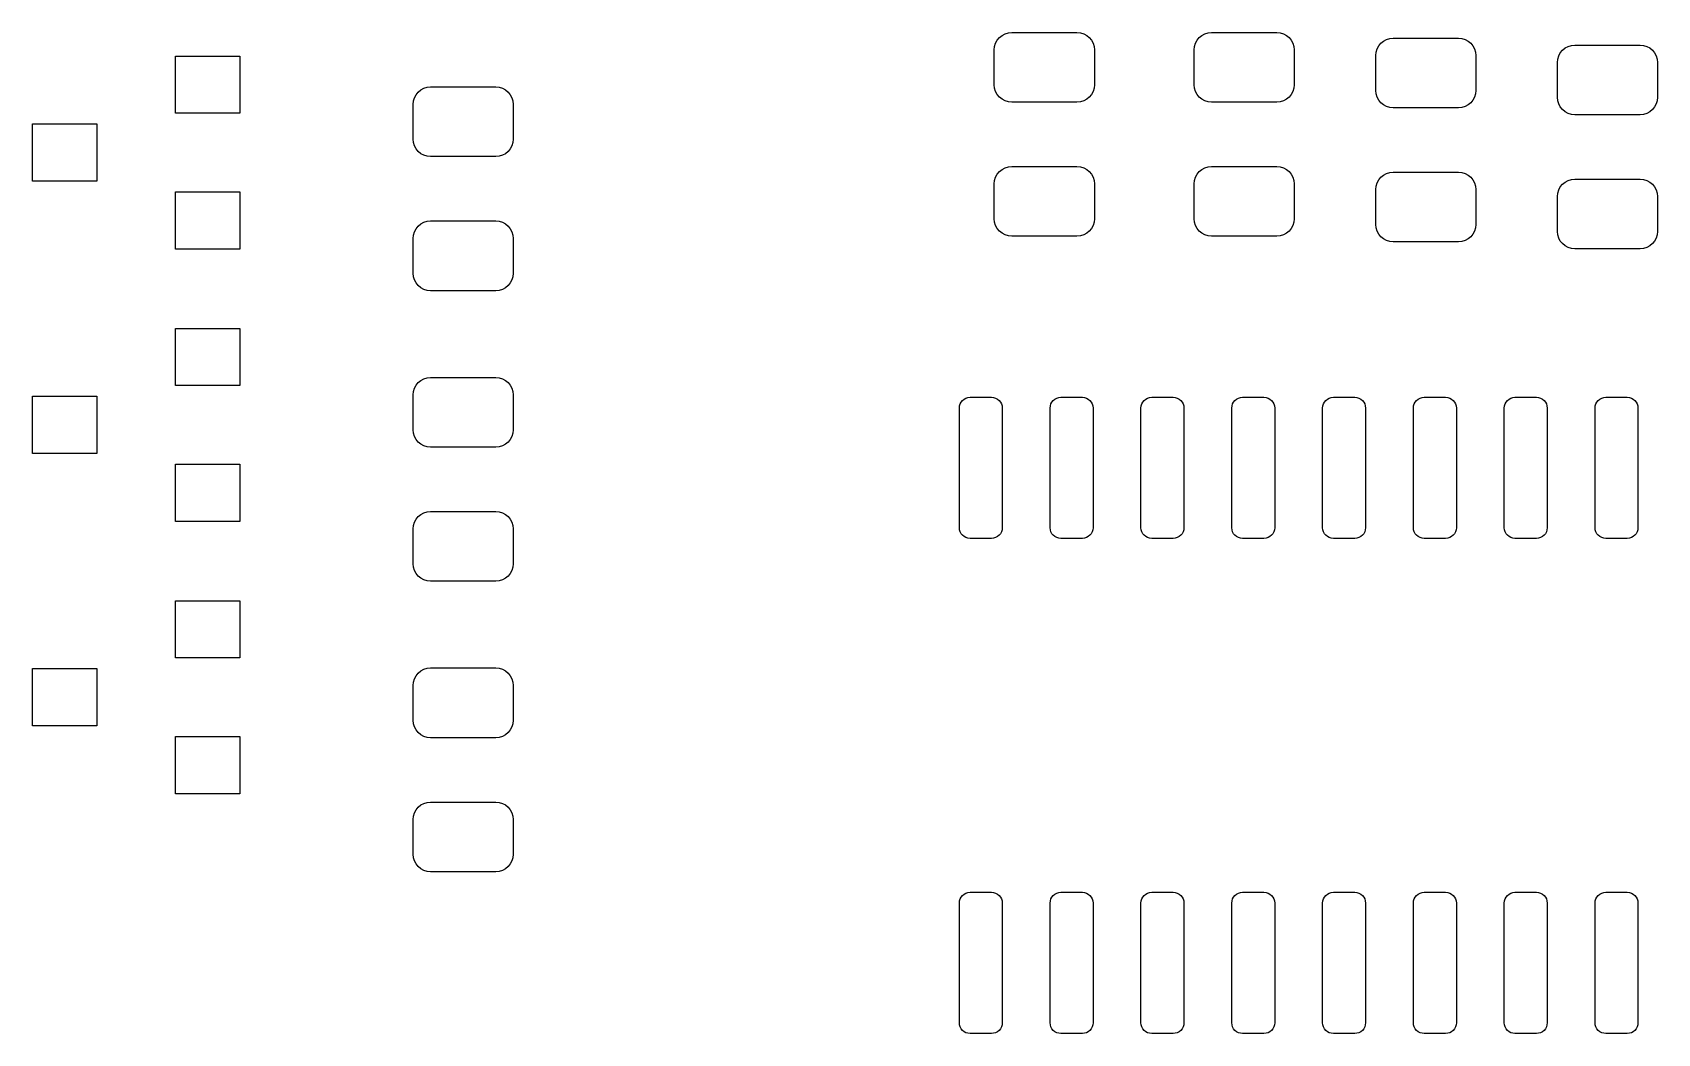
# Model space of a CAD drawing. Extents: x 0.14 to 2.33, y -2.15 to -0.5.
# Drawn here: x 0.143 to 1.038, y -1.055 to -0.504 of the extents above; entities that cross this region are included whole.
import ezdxf

# ---------------------------------------------------------------- set-up
doc = ezdxf.new("R2010")
doc.units = 0
doc.header["$MEASUREMENT"] = 0
doc.layers.add('BLACK', color=7, linetype='CONTINUOUS')

msp = doc.modelspace()

# ---------------------------------------------------------------- linework, layer by layer
at = {"layer": 'BLACK', "linetype": 'CONTINUOUS'}
for p, q in [((0.672625, -0.511622), (0.673171, -0.509822)), ((0.673171, -0.509822), (0.674058, -0.508163)), ((0.674058, -0.508163), (0.675252, -0.506708)), ((0.675252, -0.506708), (0.676706, -0.505515)), ((0.676706, -0.505515), (0.678365, -0.504628)), ((0.678365, -0.504628), (0.680165, -0.504082)), ((0.680165, -0.504082), (0.682037, -0.503898)), ((0.682037, -0.503898), (0.717963, -0.503898)), ((0.717963, -0.503898), (0.719835, -0.504082)), ((0.719835, -0.504082), (0.721635, -0.504628)), ((0.721635, -0.504628), (0.723294, -0.505515)), ((0.723294, -0.505515), (0.724748, -0.506708)), ((0.724748, -0.506708), (0.725942, -0.508163)), ((0.725942, -0.508163), (0.726829, -0.509822)), ((0.726829, -0.509822), (0.727375, -0.511622)), ((0.782625, -0.511622), (0.783171, -0.509822)), ((0.783171, -0.509822), (0.784058, -0.508163)), ((0.784058, -0.508163), (0.785252, -0.506708)), ((0.785252, -0.506708), (0.786706, -0.505515)), ((0.786706, -0.505515), (0.788365, -0.504628)), ((0.788365, -0.504628), (0.790165, -0.504082)), ((0.790165, -0.504082), (0.792037, -0.503898)), ((0.792037, -0.503898), (0.827963, -0.503898)), ((0.827963, -0.503898), (0.829835, -0.504082)), ((0.829835, -0.504082), (0.831635, -0.504628)), ((0.831635, -0.504628), (0.833294, -0.505515)), ((0.833294, -0.505515), (0.834748, -0.506708)), ((0.834748, -0.506708), (0.835942, -0.508163)), ((0.835942, -0.508163), (0.836829, -0.509822)), ((0.836829, -0.509822), (0.837375, -0.511622)), ((0.884058, -0.511253), (0.885252, -0.509799)), ((0.885252, -0.509799), (0.886706, -0.508605)), ((0.886706, -0.508605), (0.888365, -0.507719)), ((0.888365, -0.507719), (0.890165, -0.507173)), ((0.890165, -0.507173), (0.892037, -0.506988)), ((0.892037, -0.506988), (0.927963, -0.506988)), ((0.927963, -0.506988), (0.929835, -0.507173)), ((0.929835, -0.507173), (0.931635, -0.507719)), ((0.931635, -0.507719), (0.933294, -0.508605)), ((0.933294, -0.508605), (0.934748, -0.509799)), ((0.934748, -0.509799), (0.935942, -0.511253)), ((0.221654, -0.548346), (0.221654, -0.51685)), ((0.221654, -0.51685), (0.257087, -0.51685)), ((0.257087, -0.51685), (0.257087, -0.548346)), ((0.672441, -0.513494), (0.672625, -0.511622)), ((0.672441, -0.532687), (0.672441, -0.513494)), ((0.727375, -0.511622), (0.727559, -0.513494)), ((0.727559, -0.513494), (0.727559, -0.532687)), ((0.782441, -0.513494), (0.782625, -0.511622)), ((0.782441, -0.532687), (0.782441, -0.513494)), ((0.837375, -0.511622), (0.837559, -0.513494)), ((0.837559, -0.513494), (0.837559, -0.532687)), ((0.882441, -0.516585), (0.882625, -0.514712)), ((0.882441, -0.535778), (0.882441, -0.516585)), ((0.882625, -0.514712), (0.883171, -0.512912)), ((0.883171, -0.512912), (0.884058, -0.511253)), ((0.935942, -0.511253), (0.936829, -0.512912)), ((0.936829, -0.512912), (0.937375, -0.514712)), ((0.937375, -0.514712), (0.937559, -0.516585)), ((0.937559, -0.516585), (0.937559, -0.535778)), ((0.982441, -0.520404), (0.982625, -0.518531)), ((0.982625, -0.518531), (0.983171, -0.516731)), ((0.983171, -0.516731), (0.984058, -0.515072)), ((0.984058, -0.515072), (0.985252, -0.513618)), ((0.985252, -0.513618), (0.986706, -0.512424)), ((0.986706, -0.512424), (0.988365, -0.511538)), ((0.988365, -0.511538), (0.990165, -0.510991)), ((0.990165, -0.510991), (0.992037, -0.510807)), ((0.992037, -0.510807), (1.02796, -0.510807)), ((1.02796, -0.510807), (1.02983, -0.510991)), ((1.02983, -0.510991), (1.03164, -0.511538)), ((1.03164, -0.511538), (1.03329, -0.512424)), ((1.03329, -0.512424), (1.03475, -0.513618)), ((1.03475, -0.513618), (1.03594, -0.515072)), ((1.03594, -0.515072), (1.03683, -0.516731)), ((1.03683, -0.516731), (1.03737, -0.518531)), ((1.03737, -0.518531), (1.03756, -0.520404)), ((0.982441, -0.539596), (0.982441, -0.520404)), ((1.03756, -0.520404), (1.03756, -0.539596)), ((0.354058, -0.538163), (0.355252, -0.536708)), ((0.355252, -0.536708), (0.356706, -0.535515)), ((0.356706, -0.535515), (0.358365, -0.534628)), ((0.358365, -0.534628), (0.360165, -0.534082)), ((0.360165, -0.534082), (0.362037, -0.533898)), ((0.362037, -0.533898), (0.397963, -0.533898)), ((0.397963, -0.533898), (0.399835, -0.534082)), ((0.399835, -0.534082), (0.401635, -0.534628)), ((0.401635, -0.534628), (0.403294, -0.535515)), ((0.403294, -0.535515), (0.404748, -0.536708)), ((0.404748, -0.536708), (0.405942, -0.538163)), ((0.672625, -0.534559), (0.672441, -0.532687)), ((0.673171, -0.536359), (0.672625, -0.534559)), ((0.674058, -0.538019), (0.673171, -0.536359)), ((0.726829, -0.536359), (0.725942, -0.538019)), ((0.727375, -0.534559), (0.726829, -0.536359)), ((0.727559, -0.532687), (0.727375, -0.534559)), ((0.782625, -0.534559), (0.782441, -0.532687)), ((0.783171, -0.536359), (0.782625, -0.534559)), ((0.784058, -0.538019), (0.783171, -0.536359)), ((0.836829, -0.536359), (0.835942, -0.538019)), ((0.837375, -0.534559), (0.836829, -0.536359)), ((0.837559, -0.532687), (0.837375, -0.534559)), ((0.882625, -0.53765), (0.882441, -0.535778)), ((0.937559, -0.535778), (0.937375, -0.53765)), ((0.352441, -0.543494), (0.352625, -0.541622)), ((0.352441, -0.562687), (0.352441, -0.543494)), ((0.352625, -0.541622), (0.353171, -0.539822)), ((0.353171, -0.539822), (0.354058, -0.538163)), ((0.405942, -0.538163), (0.406829, -0.539822)), ((0.406829, -0.539822), (0.407375, -0.541622)), ((0.407375, -0.541622), (0.407559, -0.543494)), ((0.407559, -0.543494), (0.407559, -0.562687)), ((0.675252, -0.539473), (0.674058, -0.538019)), ((0.676706, -0.540666), (0.675252, -0.539473)), ((0.678365, -0.541553), (0.676706, -0.540666)), ((0.680165, -0.542099), (0.678365, -0.541553)), ((0.682037, -0.542283), (0.680165, -0.542099)), ((0.717963, -0.542283), (0.682037, -0.542283)), ((0.719835, -0.542099), (0.717963, -0.542283)), ((0.721635, -0.541553), (0.719835, -0.542099)), ((0.723294, -0.540666), (0.721635, -0.541553)), ((0.724748, -0.539473), (0.723294, -0.540666)), ((0.725942, -0.538019), (0.724748, -0.539473)), ((0.785252, -0.539473), (0.784058, -0.538019)), ((0.786706, -0.540666), (0.785252, -0.539473)), ((0.788365, -0.541553), (0.786706, -0.540666)), ((0.790165, -0.542099), (0.788365, -0.541553)), ((0.792037, -0.542283), (0.790165, -0.542099)), ((0.827963, -0.542283), (0.792037, -0.542283)), ((0.829835, -0.542099), (0.827963, -0.542283)), ((0.831635, -0.541553), (0.829835, -0.542099)), ((0.833294, -0.540666), (0.831635, -0.541553)), ((0.834748, -0.539473), (0.833294, -0.540666)), ((0.835942, -0.538019), (0.834748, -0.539473)), ((0.883171, -0.53945), (0.882625, -0.53765)), ((0.884058, -0.541109), (0.883171, -0.53945)), ((0.885252, -0.542563), (0.884058, -0.541109)), ((0.886706, -0.543757), (0.885252, -0.542563)), ((0.888365, -0.544644), (0.886706, -0.543757)), ((0.890165, -0.54519), (0.888365, -0.544644)), ((0.892037, -0.545374), (0.890165, -0.54519)), ((0.927963, -0.545374), (0.892037, -0.545374)), ((0.929835, -0.54519), (0.927963, -0.545374)), ((0.931635, -0.544644), (0.929835, -0.54519)), ((0.933294, -0.543757), (0.931635, -0.544644)), ((0.934748, -0.542563), (0.933294, -0.543757)), ((0.935942, -0.541109), (0.934748, -0.542563)), ((0.936829, -0.53945), (0.935942, -0.541109)), ((0.937375, -0.53765), (0.936829, -0.53945)), ((0.982625, -0.541469), (0.982441, -0.539596)), ((0.983171, -0.543269), (0.982625, -0.541469)), ((0.984058, -0.544928), (0.983171, -0.543269)), ((0.985252, -0.546382), (0.984058, -0.544928)), ((1.03594, -0.544928), (1.03475, -0.546382)), ((1.03683, -0.543269), (1.03594, -0.544928)), ((1.03737, -0.541469), (1.03683, -0.543269)), ((1.03756, -0.539596), (1.03737, -0.541469)), ((0.142913, -0.585748), (0.142913, -0.554252)), ((0.142913, -0.554252), (0.178346, -0.554252)), ((0.178346, -0.554252), (0.178346, -0.585748)), ((0.257087, -0.548346), (0.221654, -0.548346)), ((0.986706, -0.547576), (0.985252, -0.546382)), ((0.988365, -0.548462), (0.986706, -0.547576)), ((0.990165, -0.549009), (0.988365, -0.548462)), ((0.992037, -0.549193), (0.990165, -0.549009)), ((1.02796, -0.549193), (0.992037, -0.549193)), ((1.02983, -0.549009), (1.02796, -0.549193)), ((1.03164, -0.548462), (1.02983, -0.549009)), ((1.03329, -0.547576), (1.03164, -0.548462)), ((1.03475, -0.546382), (1.03329, -0.547576)), ((0.352625, -0.564559), (0.352441, -0.562687)), ((0.407559, -0.562687), (0.407375, -0.564559)), ((0.353171, -0.566359), (0.352625, -0.564559)), ((0.354058, -0.568019), (0.353171, -0.566359)), ((0.355252, -0.569473), (0.354058, -0.568019)), ((0.356706, -0.570666), (0.355252, -0.569473)), ((0.358365, -0.571553), (0.356706, -0.570666)), ((0.360165, -0.572099), (0.358365, -0.571553)), ((0.362037, -0.572283), (0.360165, -0.572099)), ((0.397963, -0.572283), (0.362037, -0.572283)), ((0.399835, -0.572099), (0.397963, -0.572283)), ((0.401635, -0.571553), (0.399835, -0.572099)), ((0.403294, -0.570666), (0.401635, -0.571553)), ((0.404748, -0.569473), (0.403294, -0.570666)), ((0.405942, -0.568019), (0.404748, -0.569473)), ((0.406829, -0.566359), (0.405942, -0.568019)), ((0.407375, -0.564559), (0.406829, -0.566359)), ((0.674058, -0.581981), (0.675252, -0.580527)), ((0.675252, -0.580527), (0.676706, -0.579334)), ((0.676706, -0.579334), (0.678365, -0.578447)), ((0.678365, -0.578447), (0.680165, -0.577901)), ((0.680165, -0.577901), (0.682037, -0.577717)), ((0.682037, -0.577717), (0.717963, -0.577717)), ((0.717963, -0.577717), (0.719835, -0.577901)), ((0.719835, -0.577901), (0.721635, -0.578447)), ((0.721635, -0.578447), (0.723294, -0.579334)), ((0.723294, -0.579334), (0.724748, -0.580527)), ((0.724748, -0.580527), (0.725942, -0.581981)), ((0.784058, -0.581981), (0.785252, -0.580527)), ((0.785252, -0.580527), (0.786706, -0.579334)), ((0.786706, -0.579334), (0.788365, -0.578447)), ((0.788365, -0.578447), (0.790165, -0.577901)), ((0.790165, -0.577901), (0.792037, -0.577717)), ((0.792037, -0.577717), (0.827963, -0.577717)), ((0.827963, -0.577717), (0.829835, -0.577901)), ((0.829835, -0.577901), (0.831635, -0.578447)), ((0.831635, -0.578447), (0.833294, -0.579334)), ((0.833294, -0.579334), (0.834748, -0.580527)), ((0.834748, -0.580527), (0.835942, -0.581981)), ((0.888365, -0.581538), (0.890165, -0.580991)), ((0.890165, -0.580991), (0.892037, -0.580807)), ((0.892037, -0.580807), (0.927963, -0.580807)), ((0.927963, -0.580807), (0.929835, -0.580991)), ((0.929835, -0.580991), (0.931635, -0.581538)), ((0.178346, -0.585748), (0.142913, -0.585748)), ((0.672441, -0.587313), (0.672625, -0.585441)), ((0.672441, -0.606506), (0.672441, -0.587313)), ((0.672625, -0.585441), (0.673171, -0.583641)), ((0.673171, -0.583641), (0.674058, -0.581981)), ((0.725942, -0.581981), (0.726829, -0.583641)), ((0.726829, -0.583641), (0.727375, -0.585441)), ((0.727375, -0.585441), (0.727559, -0.587313)), ((0.727559, -0.587313), (0.727559, -0.606506)), ((0.782441, -0.587313), (0.782625, -0.585441)), ((0.782441, -0.606506), (0.782441, -0.587313)), ((0.782625, -0.585441), (0.783171, -0.583641)), ((0.783171, -0.583641), (0.784058, -0.581981)), ((0.835942, -0.581981), (0.836829, -0.583641)), ((0.836829, -0.583641), (0.837375, -0.585441)), ((0.837375, -0.585441), (0.837559, -0.587313)), ((0.837559, -0.587313), (0.837559, -0.606506)), ((0.882441, -0.590404), (0.882625, -0.588531)), ((0.882441, -0.609596), (0.882441, -0.590404)), ((0.882625, -0.588531), (0.883171, -0.586731)), ((0.883171, -0.586731), (0.884058, -0.585072)), ((0.884058, -0.585072), (0.885252, -0.583618)), ((0.885252, -0.583618), (0.886706, -0.582424)), ((0.886706, -0.582424), (0.888365, -0.581538)), ((0.931635, -0.581538), (0.933294, -0.582424)), ((0.933294, -0.582424), (0.934748, -0.583618)), ((0.934748, -0.583618), (0.935942, -0.585072)), ((0.935942, -0.585072), (0.936829, -0.586731)), ((0.936829, -0.586731), (0.937375, -0.588531)), ((0.937375, -0.588531), (0.937559, -0.590404)), ((0.937559, -0.590404), (0.937559, -0.609596)), ((0.983171, -0.59055), (0.984058, -0.588891)), ((0.984058, -0.588891), (0.985252, -0.587437)), ((0.985252, -0.587437), (0.986706, -0.586243)), ((0.986706, -0.586243), (0.988365, -0.585356)), ((0.988365, -0.585356), (0.990165, -0.58481)), ((0.990165, -0.58481), (0.992037, -0.584626)), ((0.992037, -0.584626), (1.02796, -0.584626)), ((1.02796, -0.584626), (1.02983, -0.58481)), ((1.02983, -0.58481), (1.03164, -0.585356)), ((1.03164, -0.585356), (1.03329, -0.586243)), ((1.03329, -0.586243), (1.03475, -0.587437)), ((1.03475, -0.587437), (1.03594, -0.588891)), ((1.03594, -0.588891), (1.03683, -0.59055)), ((0.221654, -0.62315), (0.221654, -0.591654)), ((0.221654, -0.591654), (0.257087, -0.591654)), ((0.257087, -0.591654), (0.257087, -0.62315)), ((0.982441, -0.594222), (0.982625, -0.59235)), ((0.982441, -0.613415), (0.982441, -0.594222)), ((0.982625, -0.59235), (0.983171, -0.59055)), ((1.03683, -0.59055), (1.03737, -0.59235)), ((1.03737, -0.59235), (1.03756, -0.594222)), ((1.03756, -0.594222), (1.03756, -0.613415)), ((0.358365, -0.608447), (0.360165, -0.607901)), ((0.360165, -0.607901), (0.362037, -0.607717)), ((0.362037, -0.607717), (0.397963, -0.607717)), ((0.397963, -0.607717), (0.399835, -0.607901)), ((0.399835, -0.607901), (0.401635, -0.608447)), ((0.672625, -0.608378), (0.672441, -0.606506)), ((0.727559, -0.606506), (0.727375, -0.608378)), ((0.782625, -0.608378), (0.782441, -0.606506)), ((0.837559, -0.606506), (0.837375, -0.608378)), ((0.352441, -0.617313), (0.352625, -0.615441)), ((0.352625, -0.615441), (0.353171, -0.613641)), ((0.353171, -0.613641), (0.354058, -0.611981)), ((0.354058, -0.611981), (0.355252, -0.610527)), ((0.355252, -0.610527), (0.356706, -0.609334)), ((0.356706, -0.609334), (0.358365, -0.608447)), ((0.401635, -0.608447), (0.403294, -0.609334)), ((0.403294, -0.609334), (0.404748, -0.610527)), ((0.404748, -0.610527), (0.405942, -0.611981)), ((0.405942, -0.611981), (0.406829, -0.613641)), ((0.406829, -0.613641), (0.407375, -0.615441)), ((0.407375, -0.615441), (0.407559, -0.617313)), ((0.673171, -0.610178), (0.672625, -0.608378)), ((0.674058, -0.611837), (0.673171, -0.610178)), ((0.675252, -0.613292), (0.674058, -0.611837)), ((0.676706, -0.614485), (0.675252, -0.613292)), ((0.678365, -0.615372), (0.676706, -0.614485)), ((0.680165, -0.615918), (0.678365, -0.615372)), ((0.682037, -0.616102), (0.680165, -0.615918)), ((0.717963, -0.616102), (0.682037, -0.616102)), ((0.719835, -0.615918), (0.717963, -0.616102)), ((0.721635, -0.615372), (0.719835, -0.615918)), ((0.723294, -0.614485), (0.721635, -0.615372)), ((0.724748, -0.613292), (0.723294, -0.614485)), ((0.725942, -0.611837), (0.724748, -0.613292)), ((0.726829, -0.610178), (0.725942, -0.611837)), ((0.727375, -0.608378), (0.726829, -0.610178)), ((0.783171, -0.610178), (0.782625, -0.608378)), ((0.784058, -0.611837), (0.783171, -0.610178)), ((0.785252, -0.613292), (0.784058, -0.611837)), ((0.786706, -0.614485), (0.785252, -0.613292)), ((0.788365, -0.615372), (0.786706, -0.614485)), ((0.790165, -0.615918), (0.788365, -0.615372)), ((0.792037, -0.616102), (0.790165, -0.615918)), ((0.827963, -0.616102), (0.792037, -0.616102)), ((0.829835, -0.615918), (0.827963, -0.616102)), ((0.831635, -0.615372), (0.829835, -0.615918)), ((0.833294, -0.614485), (0.831635, -0.615372)), ((0.834748, -0.613292), (0.833294, -0.614485)), ((0.835942, -0.611837), (0.834748, -0.613292)), ((0.836829, -0.610178), (0.835942, -0.611837)), ((0.837375, -0.608378), (0.836829, -0.610178)), ((0.882625, -0.611469), (0.882441, -0.609596)), ((0.883171, -0.613269), (0.882625, -0.611469)), ((0.884058, -0.614928), (0.883171, -0.613269)), ((0.885252, -0.616382), (0.884058, -0.614928)), ((0.886706, -0.617576), (0.885252, -0.616382)), ((0.934748, -0.616382), (0.933294, -0.617576)), ((0.935942, -0.614928), (0.934748, -0.616382)), ((0.936829, -0.613269), (0.935942, -0.614928)), ((0.937375, -0.611469), (0.936829, -0.613269)), ((0.937559, -0.609596), (0.937375, -0.611469)), ((0.982625, -0.615288), (0.982441, -0.613415)), ((0.983171, -0.617088), (0.982625, -0.615288)), ((0.984058, -0.618747), (0.983171, -0.617088)), ((1.03683, -0.617088), (1.03594, -0.618747)), ((1.03737, -0.615288), (1.03683, -0.617088)), ((1.03756, -0.613415), (1.03737, -0.615288)), ((0.257087, -0.62315), (0.221654, -0.62315)), ((0.352441, -0.636506), (0.352441, -0.617313)), ((0.407559, -0.617313), (0.407559, -0.636506)), ((0.888365, -0.618462), (0.886706, -0.617576)), ((0.890165, -0.619009), (0.888365, -0.618462)), ((0.892037, -0.619193), (0.890165, -0.619009)), ((0.927963, -0.619193), (0.892037, -0.619193)), ((0.929835, -0.619009), (0.927963, -0.619193)), ((0.931635, -0.618462), (0.929835, -0.619009)), ((0.933294, -0.617576), (0.931635, -0.618462)), ((0.985252, -0.620201), (0.984058, -0.618747)), ((0.986706, -0.621395), (0.985252, -0.620201)), ((0.988365, -0.622281), (0.986706, -0.621395)), ((0.990165, -0.622827), (0.988365, -0.622281)), ((0.992037, -0.623012), (0.990165, -0.622827)), ((1.02796, -0.623012), (0.992037, -0.623012)), ((1.02983, -0.622827), (1.02796, -0.623012)), ((1.03164, -0.622281), (1.02983, -0.622827)), ((1.03329, -0.621395), (1.03164, -0.622281)), ((1.03475, -0.620201), (1.03329, -0.621395)), ((1.03594, -0.618747), (1.03475, -0.620201)), ((0.352625, -0.638378), (0.352441, -0.636506)), ((0.353171, -0.640178), (0.352625, -0.638378)), ((0.354058, -0.641837), (0.353171, -0.640178)), ((0.355252, -0.643292), (0.354058, -0.641837)), ((0.356706, -0.644485), (0.355252, -0.643292)), ((0.404748, -0.643292), (0.403294, -0.644485)), ((0.405942, -0.641837), (0.404748, -0.643292)), ((0.406829, -0.640178), (0.405942, -0.641837)), ((0.407375, -0.638378), (0.406829, -0.640178)), ((0.407559, -0.636506), (0.407375, -0.638378)), ((0.358365, -0.645372), (0.356706, -0.644485)), ((0.360165, -0.645918), (0.358365, -0.645372)), ((0.362037, -0.646102), (0.360165, -0.645918)), ((0.397963, -0.646102), (0.362037, -0.646102)), ((0.399835, -0.645918), (0.397963, -0.646102)), ((0.401635, -0.645372), (0.399835, -0.645918)), ((0.403294, -0.644485), (0.401635, -0.645372)), ((0.221654, -0.698346), (0.221654, -0.66685)), ((0.221654, -0.66685), (0.257087, -0.66685)), ((0.257087, -0.66685), (0.257087, -0.698346)), ((0.354058, -0.698163), (0.355252, -0.696708)), ((0.355252, -0.696708), (0.356706, -0.695515)), ((0.356706, -0.695515), (0.358365, -0.694628)), ((0.358365, -0.694628), (0.360165, -0.694082)), ((0.360165, -0.694082), (0.362037, -0.693898)), ((0.362037, -0.693898), (0.397963, -0.693898)), ((0.397963, -0.693898), (0.399835, -0.694082)), ((0.399835, -0.694082), (0.401635, -0.694628)), ((0.401635, -0.694628), (0.403294, -0.695515)), ((0.403294, -0.695515), (0.404748, -0.696708)), ((0.404748, -0.696708), (0.405942, -0.698163)), ((0.142913, -0.735748), (0.142913, -0.704252)), ((0.142913, -0.704252), (0.178346, -0.704252)), ((0.178346, -0.704252), (0.178346, -0.735748)), ((0.257087, -0.698346), (0.221654, -0.698346)), ((0.352441, -0.703494), (0.352625, -0.701622)), ((0.352441, -0.722687), (0.352441, -0.703494)), ((0.352625, -0.701622), (0.353171, -0.699822)), ((0.353171, -0.699822), (0.354058, -0.698163)), ((0.405942, -0.698163), (0.406829, -0.699822)), ((0.406829, -0.699822), (0.407375, -0.701622)), ((0.407375, -0.701622), (0.407559, -0.703494)), ((0.407559, -0.703494), (0.407559, -0.722687)), ((0.654184, -0.707428), (0.654919, -0.706533)), ((0.654919, -0.706533), (0.655814, -0.705798)), ((0.655814, -0.705798), (0.656835, -0.705253)), ((0.656835, -0.705253), (0.657942, -0.704917)), ((0.657942, -0.704917), (0.659094, -0.704803)), ((0.659094, -0.704803), (0.670906, -0.704803)), ((0.670906, -0.704803), (0.672058, -0.704917)), ((0.672058, -0.704917), (0.673165, -0.705253)), ((0.673165, -0.705253), (0.674186, -0.705798)), ((0.674186, -0.705798), (0.675081, -0.706533)), ((0.675081, -0.706533), (0.675816, -0.707428)), ((0.704184, -0.707428), (0.704919, -0.706533)), ((0.704919, -0.706533), (0.705814, -0.705798)), ((0.705814, -0.705798), (0.706835, -0.705253)), ((0.706835, -0.705253), (0.707942, -0.704917)), ((0.707942, -0.704917), (0.709094, -0.704803)), ((0.709094, -0.704803), (0.720906, -0.704803)), ((0.720906, -0.704803), (0.722058, -0.704917)), ((0.722058, -0.704917), (0.723165, -0.705253)), ((0.723165, -0.705253), (0.724186, -0.705798)), ((0.724186, -0.705798), (0.725081, -0.706533)), ((0.725081, -0.706533), (0.725816, -0.707428)), ((0.754184, -0.707428), (0.754919, -0.706533)), ((0.754919, -0.706533), (0.755814, -0.705798)), ((0.755814, -0.705798), (0.756835, -0.705253)), ((0.756835, -0.705253), (0.757942, -0.704917)), ((0.757942, -0.704917), (0.759094, -0.704803)), ((0.759094, -0.704803), (0.770906, -0.704803)), ((0.770906, -0.704803), (0.772058, -0.704917)), ((0.772058, -0.704917), (0.773165, -0.705253)), ((0.773165, -0.705253), (0.774186, -0.705798)), ((0.774186, -0.705798), (0.775081, -0.706533)), ((0.775081, -0.706533), (0.775816, -0.707428)), ((0.804184, -0.707428), (0.804919, -0.706533)), ((0.804919, -0.706533), (0.805814, -0.705798)), ((0.805814, -0.705798), (0.806835, -0.705253)), ((0.806835, -0.705253), (0.807942, -0.704917)), ((0.807942, -0.704917), (0.809094, -0.704803)), ((0.809094, -0.704803), (0.820906, -0.704803)), ((0.820906, -0.704803), (0.822058, -0.704917)), ((0.822058, -0.704917), (0.823165, -0.705253)), ((0.823165, -0.705253), (0.824186, -0.705798)), ((0.824186, -0.705798), (0.825081, -0.706533)), ((0.825081, -0.706533), (0.825816, -0.707428)), ((0.854184, -0.707428), (0.854919, -0.706533)), ((0.854919, -0.706533), (0.855814, -0.705798)), ((0.855814, -0.705798), (0.856835, -0.705253)), ((0.856835, -0.705253), (0.857942, -0.704917)), ((0.857942, -0.704917), (0.859094, -0.704803)), ((0.859094, -0.704803), (0.870906, -0.704803)), ((0.870906, -0.704803), (0.872058, -0.704917)), ((0.872058, -0.704917), (0.873165, -0.705253)), ((0.873165, -0.705253), (0.874186, -0.705798)), ((0.874186, -0.705798), (0.875081, -0.706533)), ((0.875081, -0.706533), (0.875816, -0.707428)), ((0.904184, -0.707428), (0.904919, -0.706533)), ((0.904919, -0.706533), (0.905814, -0.705798)), ((0.905814, -0.705798), (0.906835, -0.705253)), ((0.906835, -0.705253), (0.907942, -0.704917)), ((0.907942, -0.704917), (0.909094, -0.704803)), ((0.909094, -0.704803), (0.920906, -0.704803)), ((0.920906, -0.704803), (0.922058, -0.704917)), ((0.922058, -0.704917), (0.923165, -0.705253)), ((0.923165, -0.705253), (0.924186, -0.705798)), ((0.924186, -0.705798), (0.925081, -0.706533)), ((0.925081, -0.706533), (0.925816, -0.707428)), ((0.954184, -0.707428), (0.954919, -0.706533)), ((0.954919, -0.706533), (0.955814, -0.705798)), ((0.955814, -0.705798), (0.956835, -0.705253)), ((0.956835, -0.705253), (0.957942, -0.704917)), ((0.957942, -0.704917), (0.959094, -0.704803)), ((0.959094, -0.704803), (0.970906, -0.704803)), ((0.970906, -0.704803), (0.972058, -0.704917)), ((0.972058, -0.704917), (0.973165, -0.705253)), ((0.973165, -0.705253), (0.974186, -0.705798)), ((0.974186, -0.705798), (0.975081, -0.706533)), ((0.975081, -0.706533), (0.975816, -0.707428)), ((1.00418, -0.707428), (1.00492, -0.706533)), ((1.00492, -0.706533), (1.00581, -0.705798)), ((1.00581, -0.705798), (1.00683, -0.705253)), ((1.00683, -0.705253), (1.00794, -0.704917)), ((1.00794, -0.704917), (1.00909, -0.704803)), ((1.00909, -0.704803), (1.02091, -0.704803)), ((1.02091, -0.704803), (1.02206, -0.704917)), ((1.02206, -0.704917), (1.02317, -0.705253)), ((1.02317, -0.705253), (1.02419, -0.705798)), ((1.02419, -0.705798), (1.02508, -0.706533)), ((1.02508, -0.706533), (1.02582, -0.707428)), ((0.653189, -0.710709), (0.653302, -0.709557)), ((0.653189, -0.776654), (0.653189, -0.710709)), ((0.653302, -0.709557), (0.653639, -0.708449)), ((0.653639, -0.708449), (0.654184, -0.707428)), ((0.675816, -0.707428), (0.676361, -0.708449)), ((0.676361, -0.708449), (0.676698, -0.709557)), ((0.676698, -0.709557), (0.676811, -0.710709)), ((0.676811, -0.710709), (0.676811, -0.776654)), ((0.703189, -0.710709), (0.703302, -0.709557)), ((0.703189, -0.776654), (0.703189, -0.710709)), ((0.703302, -0.709557), (0.703639, -0.708449)), ((0.703639, -0.708449), (0.704184, -0.707428)), ((0.725816, -0.707428), (0.726361, -0.708449)), ((0.726361, -0.708449), (0.726698, -0.709557)), ((0.726698, -0.709557), (0.726811, -0.710709)), ((0.726811, -0.710709), (0.726811, -0.776654)), ((0.753189, -0.710709), (0.753302, -0.709557)), ((0.753189, -0.776654), (0.753189, -0.710709)), ((0.753302, -0.709557), (0.753639, -0.708449)), ((0.753639, -0.708449), (0.754184, -0.707428)), ((0.775816, -0.707428), (0.776361, -0.708449)), ((0.776361, -0.708449), (0.776698, -0.709557)), ((0.776698, -0.709557), (0.776811, -0.710709)), ((0.776811, -0.710709), (0.776811, -0.776654)), ((0.803189, -0.710709), (0.803302, -0.709557)), ((0.803189, -0.776654), (0.803189, -0.710709)), ((0.803302, -0.709557), (0.803639, -0.708449)), ((0.803639, -0.708449), (0.804184, -0.707428)), ((0.825816, -0.707428), (0.826361, -0.708449)), ((0.826361, -0.708449), (0.826698, -0.709557)), ((0.826698, -0.709557), (0.826811, -0.710709)), ((0.826811, -0.710709), (0.826811, -0.776654)), ((0.853189, -0.710709), (0.853302, -0.709557)), ((0.853189, -0.776654), (0.853189, -0.710709)), ((0.853302, -0.709557), (0.853639, -0.708449)), ((0.853639, -0.708449), (0.854184, -0.707428)), ((0.875816, -0.707428), (0.876361, -0.708449)), ((0.876361, -0.708449), (0.876698, -0.709557)), ((0.876698, -0.709557), (0.876811, -0.710709)), ((0.876811, -0.710709), (0.876811, -0.776654)), ((0.903189, -0.710709), (0.903302, -0.709557)), ((0.903189, -0.776654), (0.903189, -0.710709)), ((0.903302, -0.709557), (0.903639, -0.708449)), ((0.903639, -0.708449), (0.904184, -0.707428)), ((0.925816, -0.707428), (0.926361, -0.708449)), ((0.926361, -0.708449), (0.926698, -0.709557)), ((0.926698, -0.709557), (0.926811, -0.710709)), ((0.926811, -0.710709), (0.926811, -0.776654)), ((0.953189, -0.710709), (0.953302, -0.709557)), ((0.953189, -0.776654), (0.953189, -0.710709)), ((0.953302, -0.709557), (0.953639, -0.708449)), ((0.953639, -0.708449), (0.954184, -0.707428)), ((0.975816, -0.707428), (0.976361, -0.708449)), ((0.976361, -0.708449), (0.976698, -0.709557)), ((0.976698, -0.709557), (0.976811, -0.710709)), ((0.976811, -0.710709), (0.976811, -0.776654)), ((1.00319, -0.710709), (1.0033, -0.709557)), ((1.00319, -0.776654), (1.00319, -0.710709)), ((1.0033, -0.709557), (1.00364, -0.708449)), ((1.00364, -0.708449), (1.00418, -0.707428)), ((1.02582, -0.707428), (1.02636, -0.708449)), ((1.02636, -0.708449), (1.0267, -0.709557)), ((1.0267, -0.709557), (1.02681, -0.710709)), ((1.02681, -0.710709), (1.02681, -0.776654)), ((0.352625, -0.724559), (0.352441, -0.722687)), ((0.353171, -0.726359), (0.352625, -0.724559)), ((0.407375, -0.724559), (0.406829, -0.726359)), ((0.407559, -0.722687), (0.407375, -0.724559)), ((0.354058, -0.728019), (0.353171, -0.726359)), ((0.355252, -0.729473), (0.354058, -0.728019)), ((0.356706, -0.730666), (0.355252, -0.729473)), ((0.358365, -0.731553), (0.356706, -0.730666)), ((0.360165, -0.732099), (0.358365, -0.731553)), ((0.362037, -0.732283), (0.360165, -0.732099)), ((0.397963, -0.732283), (0.362037, -0.732283)), ((0.399835, -0.732099), (0.397963, -0.732283)), ((0.401635, -0.731553), (0.399835, -0.732099)), ((0.403294, -0.730666), (0.401635, -0.731553)), ((0.404748, -0.729473), (0.403294, -0.730666)), ((0.405942, -0.728019), (0.404748, -0.729473)), ((0.406829, -0.726359), (0.405942, -0.728019)), ((0.178346, -0.735748), (0.142913, -0.735748)), ((0.221654, -0.77315), (0.221654, -0.741654)), ((0.221654, -0.741654), (0.257087, -0.741654)), ((0.257087, -0.741654), (0.257087, -0.77315)), ((0.355252, -0.770527), (0.356706, -0.769334)), ((0.356706, -0.769334), (0.358365, -0.768447)), ((0.358365, -0.768447), (0.360165, -0.767901)), ((0.360165, -0.767901), (0.362037, -0.767717)), ((0.362037, -0.767717), (0.397963, -0.767717)), ((0.397963, -0.767717), (0.399835, -0.767901)), ((0.399835, -0.767901), (0.401635, -0.768447)), ((0.401635, -0.768447), (0.403294, -0.769334)), ((0.403294, -0.769334), (0.404748, -0.770527)), ((0.257087, -0.77315), (0.221654, -0.77315)), ((0.352441, -0.777313), (0.352625, -0.775441)), ((0.352441, -0.796506), (0.352441, -0.777313)), ((0.352625, -0.775441), (0.353171, -0.773641)), ((0.353171, -0.773641), (0.354058, -0.771981)), ((0.354058, -0.771981), (0.355252, -0.770527)), ((0.404748, -0.770527), (0.405942, -0.771981)), ((0.405942, -0.771981), (0.406829, -0.773641)), ((0.406829, -0.773641), (0.407375, -0.775441)), ((0.407375, -0.775441), (0.407559, -0.777313)), ((0.407559, -0.777313), (0.407559, -0.796506)), ((0.653302, -0.777806), (0.653189, -0.776654)), ((0.653639, -0.778914), (0.653302, -0.777806)), ((0.676698, -0.777806), (0.676361, -0.778914)), ((0.676811, -0.776654), (0.676698, -0.777806)), ((0.703302, -0.777806), (0.703189, -0.776654)), ((0.703639, -0.778914), (0.703302, -0.777806)), ((0.726698, -0.777806), (0.726361, -0.778914)), ((0.726811, -0.776654), (0.726698, -0.777806)), ((0.753302, -0.777806), (0.753189, -0.776654)), ((0.753639, -0.778914), (0.753302, -0.777806)), ((0.776698, -0.777806), (0.776361, -0.778914)), ((0.776811, -0.776654), (0.776698, -0.777806)), ((0.803302, -0.777806), (0.803189, -0.776654)), ((0.803639, -0.778914), (0.803302, -0.777806)), ((0.826698, -0.777806), (0.826361, -0.778914)), ((0.826811, -0.776654), (0.826698, -0.777806)), ((0.853302, -0.777806), (0.853189, -0.776654)), ((0.853639, -0.778914), (0.853302, -0.777806)), ((0.876698, -0.777806), (0.876361, -0.778914)), ((0.876811, -0.776654), (0.876698, -0.777806)), ((0.903302, -0.777806), (0.903189, -0.776654)), ((0.903639, -0.778914), (0.903302, -0.777806)), ((0.926698, -0.777806), (0.926361, -0.778914)), ((0.926811, -0.776654), (0.926698, -0.777806)), ((0.953302, -0.777806), (0.953189, -0.776654)), ((0.953639, -0.778914), (0.953302, -0.777806)), ((0.976698, -0.777806), (0.976361, -0.778914)), ((0.976811, -0.776654), (0.976698, -0.777806)), ((1.0033, -0.777806), (1.00319, -0.776654)), ((1.00364, -0.778914), (1.0033, -0.777806)), ((1.0267, -0.777806), (1.02636, -0.778914)), ((1.02681, -0.776654), (1.0267, -0.777806)), ((0.654184, -0.779934), (0.653639, -0.778914)), ((0.654919, -0.780829), (0.654184, -0.779934)), ((0.655814, -0.781564), (0.654919, -0.780829)), ((0.656835, -0.78211), (0.655814, -0.781564)), ((0.657942, -0.782446), (0.656835, -0.78211)), ((0.659094, -0.782559), (0.657942, -0.782446)), ((0.670906, -0.782559), (0.659094, -0.782559)), ((0.672058, -0.782446), (0.670906, -0.782559)), ((0.673165, -0.78211), (0.672058, -0.782446)), ((0.674186, -0.781564), (0.673165, -0.78211)), ((0.675081, -0.780829), (0.674186, -0.781564)), ((0.675816, -0.779934), (0.675081, -0.780829)), ((0.676361, -0.778914), (0.675816, -0.779934)), ((0.704184, -0.779934), (0.703639, -0.778914)), ((0.704919, -0.780829), (0.704184, -0.779934)), ((0.705814, -0.781564), (0.704919, -0.780829)), ((0.706835, -0.78211), (0.705814, -0.781564)), ((0.707942, -0.782446), (0.706835, -0.78211)), ((0.709094, -0.782559), (0.707942, -0.782446)), ((0.720906, -0.782559), (0.709094, -0.782559)), ((0.722058, -0.782446), (0.720906, -0.782559)), ((0.723165, -0.78211), (0.722058, -0.782446)), ((0.724186, -0.781564), (0.723165, -0.78211)), ((0.725081, -0.780829), (0.724186, -0.781564)), ((0.725816, -0.779934), (0.725081, -0.780829)), ((0.726361, -0.778914), (0.725816, -0.779934)), ((0.754184, -0.779934), (0.753639, -0.778914)), ((0.754919, -0.780829), (0.754184, -0.779934)), ((0.755814, -0.781564), (0.754919, -0.780829)), ((0.756835, -0.78211), (0.755814, -0.781564)), ((0.757942, -0.782446), (0.756835, -0.78211)), ((0.759094, -0.782559), (0.757942, -0.782446)), ((0.770906, -0.782559), (0.759094, -0.782559)), ((0.772058, -0.782446), (0.770906, -0.782559)), ((0.773165, -0.78211), (0.772058, -0.782446)), ((0.774186, -0.781564), (0.773165, -0.78211)), ((0.775081, -0.780829), (0.774186, -0.781564)), ((0.775816, -0.779934), (0.775081, -0.780829)), ((0.776361, -0.778914), (0.775816, -0.779934)), ((0.804184, -0.779934), (0.803639, -0.778914)), ((0.804919, -0.780829), (0.804184, -0.779934)), ((0.805814, -0.781564), (0.804919, -0.780829)), ((0.806835, -0.78211), (0.805814, -0.781564)), ((0.807942, -0.782446), (0.806835, -0.78211)), ((0.809094, -0.782559), (0.807942, -0.782446)), ((0.820906, -0.782559), (0.809094, -0.782559)), ((0.822058, -0.782446), (0.820906, -0.782559)), ((0.823165, -0.78211), (0.822058, -0.782446)), ((0.824186, -0.781564), (0.823165, -0.78211)), ((0.825081, -0.780829), (0.824186, -0.781564)), ((0.825816, -0.779934), (0.825081, -0.780829)), ((0.826361, -0.778914), (0.825816, -0.779934)), ((0.854184, -0.779934), (0.853639, -0.778914)), ((0.854919, -0.780829), (0.854184, -0.779934)), ((0.855814, -0.781564), (0.854919, -0.780829)), ((0.856835, -0.78211), (0.855814, -0.781564)), ((0.857942, -0.782446), (0.856835, -0.78211)), ((0.859094, -0.782559), (0.857942, -0.782446)), ((0.870906, -0.782559), (0.859094, -0.782559)), ((0.872058, -0.782446), (0.870906, -0.782559)), ((0.873165, -0.78211), (0.872058, -0.782446)), ((0.874186, -0.781564), (0.873165, -0.78211)), ((0.875081, -0.780829), (0.874186, -0.781564)), ((0.875816, -0.779934), (0.875081, -0.780829)), ((0.876361, -0.778914), (0.875816, -0.779934)), ((0.904184, -0.779934), (0.903639, -0.778914)), ((0.904919, -0.780829), (0.904184, -0.779934)), ((0.905814, -0.781564), (0.904919, -0.780829)), ((0.906835, -0.78211), (0.905814, -0.781564)), ((0.907942, -0.782446), (0.906835, -0.78211)), ((0.909094, -0.782559), (0.907942, -0.782446)), ((0.920906, -0.782559), (0.909094, -0.782559)), ((0.922058, -0.782446), (0.920906, -0.782559)), ((0.923165, -0.78211), (0.922058, -0.782446)), ((0.924186, -0.781564), (0.923165, -0.78211)), ((0.925081, -0.780829), (0.924186, -0.781564)), ((0.925816, -0.779934), (0.925081, -0.780829)), ((0.926361, -0.778914), (0.925816, -0.779934)), ((0.954184, -0.779934), (0.953639, -0.778914)), ((0.954919, -0.780829), (0.954184, -0.779934)), ((0.955814, -0.781564), (0.954919, -0.780829)), ((0.956835, -0.78211), (0.955814, -0.781564)), ((0.957942, -0.782446), (0.956835, -0.78211)), ((0.959094, -0.782559), (0.957942, -0.782446)), ((0.970906, -0.782559), (0.959094, -0.782559)), ((0.972058, -0.782446), (0.970906, -0.782559)), ((0.973165, -0.78211), (0.972058, -0.782446)), ((0.974186, -0.781564), (0.973165, -0.78211)), ((0.975081, -0.780829), (0.974186, -0.781564)), ((0.975816, -0.779934), (0.975081, -0.780829)), ((0.976361, -0.778914), (0.975816, -0.779934)), ((1.00418, -0.779934), (1.00364, -0.778914)), ((1.00492, -0.780829), (1.00418, -0.779934)), ((1.00581, -0.781564), (1.00492, -0.780829)), ((1.00683, -0.78211), (1.00581, -0.781564)), ((1.00794, -0.782446), (1.00683, -0.78211)), ((1.00909, -0.782559), (1.00794, -0.782446)), ((1.02091, -0.782559), (1.00909, -0.782559)), ((1.02206, -0.782446), (1.02091, -0.782559)), ((1.02317, -0.78211), (1.02206, -0.782446)), ((1.02419, -0.781564), (1.02317, -0.78211)), ((1.02508, -0.780829), (1.02419, -0.781564)), ((1.02582, -0.779934), (1.02508, -0.780829)), ((1.02636, -0.778914), (1.02582, -0.779934)), ((0.352625, -0.798378), (0.352441, -0.796506)), ((0.353171, -0.800178), (0.352625, -0.798378)), ((0.354058, -0.801837), (0.353171, -0.800178)), ((0.355252, -0.803292), (0.354058, -0.801837)), ((0.356706, -0.804485), (0.355252, -0.803292)), ((0.358365, -0.805372), (0.356706, -0.804485)), ((0.403294, -0.804485), (0.401635, -0.805372)), ((0.404748, -0.803292), (0.403294, -0.804485)), ((0.405942, -0.801837), (0.404748, -0.803292)), ((0.406829, -0.800178), (0.405942, -0.801837)), ((0.407375, -0.798378), (0.406829, -0.800178)), ((0.407559, -0.796506), (0.407375, -0.798378)), ((0.360165, -0.805918), (0.358365, -0.805372)), ((0.362037, -0.806102), (0.360165, -0.805918)), ((0.397963, -0.806102), (0.362037, -0.806102)), ((0.399835, -0.805918), (0.397963, -0.806102)), ((0.401635, -0.805372), (0.399835, -0.805918)), ((0.221654, -0.848346), (0.221654, -0.81685)), ((0.221654, -0.81685), (0.257087, -0.81685)), ((0.257087, -0.81685), (0.257087, -0.848346)), ((0.257087, -0.848346), (0.221654, -0.848346)), ((0.142913, -0.885748), (0.142913, -0.854252)), ((0.142913, -0.854252), (0.178346, -0.854252)), ((0.178346, -0.854252), (0.178346, -0.885748)), ((0.353171, -0.859822), (0.354058, -0.858163)), ((0.354058, -0.858163), (0.355252, -0.856708)), ((0.355252, -0.856708), (0.356706, -0.855515)), ((0.356706, -0.855515), (0.358365, -0.854628)), ((0.358365, -0.854628), (0.360165, -0.854082)), ((0.360165, -0.854082), (0.362037, -0.853898)), ((0.362037, -0.853898), (0.397963, -0.853898)), ((0.397963, -0.853898), (0.399835, -0.854082)), ((0.399835, -0.854082), (0.401635, -0.854628)), ((0.401635, -0.854628), (0.403294, -0.855515)), ((0.403294, -0.855515), (0.404748, -0.856708)), ((0.404748, -0.856708), (0.405942, -0.858163)), ((0.405942, -0.858163), (0.406829, -0.859822)), ((0.352441, -0.863494), (0.352625, -0.861622)), ((0.352441, -0.882687), (0.352441, -0.863494)), ((0.352625, -0.861622), (0.353171, -0.859822)), ((0.406829, -0.859822), (0.407375, -0.861622)), ((0.407375, -0.861622), (0.407559, -0.863494)), ((0.407559, -0.863494), (0.407559, -0.882687)), ((0.352625, -0.884559), (0.352441, -0.882687)), ((0.353171, -0.886359), (0.352625, -0.884559)), ((0.407375, -0.884559), (0.406829, -0.886359)), ((0.407559, -0.882687), (0.407375, -0.884559)), ((0.178346, -0.885748), (0.142913, -0.885748)), ((0.221654, -0.92315), (0.221654, -0.891654)), ((0.221654, -0.891654), (0.257087, -0.891654)), ((0.257087, -0.891654), (0.257087, -0.92315)), ((0.354058, -0.888019), (0.353171, -0.886359)), ((0.355252, -0.889473), (0.354058, -0.888019)), ((0.356706, -0.890666), (0.355252, -0.889473)), ((0.358365, -0.891553), (0.356706, -0.890666)), ((0.360165, -0.892099), (0.358365, -0.891553)), ((0.362037, -0.892283), (0.360165, -0.892099)), ((0.397963, -0.892283), (0.362037, -0.892283)), ((0.399835, -0.892099), (0.397963, -0.892283)), ((0.401635, -0.891553), (0.399835, -0.892099)), ((0.403294, -0.890666), (0.401635, -0.891553)), ((0.404748, -0.889473), (0.403294, -0.890666)), ((0.405942, -0.888019), (0.404748, -0.889473)), ((0.406829, -0.886359), (0.405942, -0.888019)), ((0.257087, -0.92315), (0.221654, -0.92315)), ((0.355252, -0.930527), (0.356706, -0.929334)), ((0.356706, -0.929334), (0.358365, -0.928447)), ((0.358365, -0.928447), (0.360165, -0.927901)), ((0.360165, -0.927901), (0.362037, -0.927717)), ((0.362037, -0.927717), (0.397963, -0.927717)), ((0.397963, -0.927717), (0.399835, -0.927901)), ((0.399835, -0.927901), (0.401635, -0.928447)), ((0.401635, -0.928447), (0.403294, -0.929334)), ((0.403294, -0.929334), (0.404748, -0.930527)), ((0.352441, -0.937313), (0.352625, -0.935441)), ((0.352441, -0.956506), (0.352441, -0.937313)), ((0.352625, -0.935441), (0.353171, -0.933641)), ((0.353171, -0.933641), (0.354058, -0.931981)), ((0.354058, -0.931981), (0.355252, -0.930527)), ((0.404748, -0.930527), (0.405942, -0.931981)), ((0.405942, -0.931981), (0.406829, -0.933641)), ((0.406829, -0.933641), (0.407375, -0.935441)), ((0.407375, -0.935441), (0.407559, -0.937313)), ((0.407559, -0.937313), (0.407559, -0.956506)), ((0.352625, -0.958378), (0.352441, -0.956506)), ((0.407559, -0.956506), (0.407375, -0.958378)), ((0.353171, -0.960178), (0.352625, -0.958378)), ((0.354058, -0.961837), (0.353171, -0.960178)), ((0.355252, -0.963292), (0.354058, -0.961837)), ((0.356706, -0.964485), (0.355252, -0.963292)), ((0.358365, -0.965372), (0.356706, -0.964485)), ((0.360165, -0.965918), (0.358365, -0.965372)), ((0.362037, -0.966102), (0.360165, -0.965918)), ((0.397963, -0.966102), (0.362037, -0.966102)), ((0.399835, -0.965918), (0.397963, -0.966102)), ((0.401635, -0.965372), (0.399835, -0.965918)), ((0.403294, -0.964485), (0.401635, -0.965372)), ((0.404748, -0.963292), (0.403294, -0.964485)), ((0.405942, -0.961837), (0.404748, -0.963292)), ((0.406829, -0.960178), (0.405942, -0.961837)), ((0.407375, -0.958378), (0.406829, -0.960178)), ((0.653189, -0.983346), (0.653302, -0.982194)), ((0.653189, -1.04929), (0.653189, -0.983346)), ((0.653302, -0.982194), (0.653639, -0.981086)), ((0.653639, -0.981086), (0.654184, -0.980066)), ((0.654184, -0.980066), (0.654919, -0.979171)), ((0.654919, -0.979171), (0.655814, -0.978436)), ((0.655814, -0.978436), (0.656835, -0.97789)), ((0.656835, -0.97789), (0.657942, -0.977554)), ((0.657942, -0.977554), (0.659094, -0.977441)), ((0.659094, -0.977441), (0.670906, -0.977441)), ((0.670906, -0.977441), (0.672058, -0.977554)), ((0.672058, -0.977554), (0.673165, -0.97789)), ((0.673165, -0.97789), (0.674186, -0.978436)), ((0.674186, -0.978436), (0.675081, -0.979171)), ((0.675081, -0.979171), (0.675816, -0.980066)), ((0.675816, -0.980066), (0.676361, -0.981086)), ((0.676361, -0.981086), (0.676698, -0.982194)), ((0.676698, -0.982194), (0.676811, -0.983346)), ((0.676811, -0.983346), (0.676811, -1.04929)), ((0.703189, -0.983346), (0.703302, -0.982194)), ((0.703189, -1.04929), (0.703189, -0.983346)), ((0.703302, -0.982194), (0.703639, -0.981086)), ((0.703639, -0.981086), (0.704184, -0.980066)), ((0.704184, -0.980066), (0.704919, -0.979171)), ((0.704919, -0.979171), (0.705814, -0.978436)), ((0.705814, -0.978436), (0.706835, -0.97789)), ((0.706835, -0.97789), (0.707942, -0.977554)), ((0.707942, -0.977554), (0.709094, -0.977441)), ((0.709094, -0.977441), (0.720906, -0.977441)), ((0.720906, -0.977441), (0.722058, -0.977554)), ((0.722058, -0.977554), (0.723165, -0.97789)), ((0.723165, -0.97789), (0.724186, -0.978436)), ((0.724186, -0.978436), (0.725081, -0.979171)), ((0.725081, -0.979171), (0.725816, -0.980066)), ((0.725816, -0.980066), (0.726361, -0.981086)), ((0.726361, -0.981086), (0.726698, -0.982194)), ((0.726698, -0.982194), (0.726811, -0.983346)), ((0.726811, -0.983346), (0.726811, -1.04929)), ((0.753189, -0.983346), (0.753302, -0.982194)), ((0.753189, -1.04929), (0.753189, -0.983346)), ((0.753302, -0.982194), (0.753639, -0.981086)), ((0.753639, -0.981086), (0.754184, -0.980066)), ((0.754184, -0.980066), (0.754919, -0.979171)), ((0.754919, -0.979171), (0.755814, -0.978436)), ((0.755814, -0.978436), (0.756835, -0.97789)), ((0.756835, -0.97789), (0.757942, -0.977554)), ((0.757942, -0.977554), (0.759094, -0.977441)), ((0.759094, -0.977441), (0.770906, -0.977441)), ((0.770906, -0.977441), (0.772058, -0.977554)), ((0.772058, -0.977554), (0.773165, -0.97789)), ((0.773165, -0.97789), (0.774186, -0.978436)), ((0.774186, -0.978436), (0.775081, -0.979171)), ((0.775081, -0.979171), (0.775816, -0.980066)), ((0.775816, -0.980066), (0.776361, -0.981086)), ((0.776361, -0.981086), (0.776698, -0.982194)), ((0.776698, -0.982194), (0.776811, -0.983346)), ((0.776811, -0.983346), (0.776811, -1.04929)), ((0.803189, -0.983346), (0.803302, -0.982194)), ((0.803189, -1.04929), (0.803189, -0.983346)), ((0.803302, -0.982194), (0.803639, -0.981086)), ((0.803639, -0.981086), (0.804184, -0.980066)), ((0.804184, -0.980066), (0.804919, -0.979171)), ((0.804919, -0.979171), (0.805814, -0.978436)), ((0.805814, -0.978436), (0.806835, -0.97789)), ((0.806835, -0.97789), (0.807942, -0.977554)), ((0.807942, -0.977554), (0.809094, -0.977441)), ((0.809094, -0.977441), (0.820906, -0.977441)), ((0.820906, -0.977441), (0.822058, -0.977554)), ((0.822058, -0.977554), (0.823165, -0.97789)), ((0.823165, -0.97789), (0.824186, -0.978436)), ((0.824186, -0.978436), (0.825081, -0.979171)), ((0.825081, -0.979171), (0.825816, -0.980066)), ((0.825816, -0.980066), (0.826361, -0.981086)), ((0.826361, -0.981086), (0.826698, -0.982194)), ((0.826698, -0.982194), (0.826811, -0.983346)), ((0.826811, -0.983346), (0.826811, -1.04929)), ((0.853189, -0.983346), (0.853302, -0.982194)), ((0.853189, -1.04929), (0.853189, -0.983346)), ((0.853302, -0.982194), (0.853639, -0.981086)), ((0.853639, -0.981086), (0.854184, -0.980066)), ((0.854184, -0.980066), (0.854919, -0.979171)), ((0.854919, -0.979171), (0.855814, -0.978436)), ((0.855814, -0.978436), (0.856835, -0.97789)), ((0.856835, -0.97789), (0.857942, -0.977554)), ((0.857942, -0.977554), (0.859094, -0.977441)), ((0.859094, -0.977441), (0.870906, -0.977441)), ((0.870906, -0.977441), (0.872058, -0.977554)), ((0.872058, -0.977554), (0.873165, -0.97789)), ((0.873165, -0.97789), (0.874186, -0.978436)), ((0.874186, -0.978436), (0.875081, -0.979171)), ((0.875081, -0.979171), (0.875816, -0.980066)), ((0.875816, -0.980066), (0.876361, -0.981086)), ((0.876361, -0.981086), (0.876698, -0.982194)), ((0.876698, -0.982194), (0.876811, -0.983346)), ((0.876811, -0.983346), (0.876811, -1.04929)), ((0.903189, -0.983346), (0.903302, -0.982194)), ((0.903189, -1.04929), (0.903189, -0.983346)), ((0.903302, -0.982194), (0.903639, -0.981086)), ((0.903639, -0.981086), (0.904184, -0.980066)), ((0.904184, -0.980066), (0.904919, -0.979171)), ((0.904919, -0.979171), (0.905814, -0.978436)), ((0.905814, -0.978436), (0.906835, -0.97789)), ((0.906835, -0.97789), (0.907942, -0.977554)), ((0.907942, -0.977554), (0.909094, -0.977441)), ((0.909094, -0.977441), (0.920906, -0.977441)), ((0.920906, -0.977441), (0.922058, -0.977554)), ((0.922058, -0.977554), (0.923165, -0.97789)), ((0.923165, -0.97789), (0.924186, -0.978436)), ((0.924186, -0.978436), (0.925081, -0.979171)), ((0.925081, -0.979171), (0.925816, -0.980066)), ((0.925816, -0.980066), (0.926361, -0.981086)), ((0.926361, -0.981086), (0.926698, -0.982194)), ((0.926698, -0.982194), (0.926811, -0.983346)), ((0.926811, -0.983346), (0.926811, -1.04929)), ((0.953189, -0.983346), (0.953302, -0.982194)), ((0.953189, -1.04929), (0.953189, -0.983346)), ((0.953302, -0.982194), (0.953639, -0.981086)), ((0.953639, -0.981086), (0.954184, -0.980066)), ((0.954184, -0.980066), (0.954919, -0.979171)), ((0.954919, -0.979171), (0.955814, -0.978436)), ((0.955814, -0.978436), (0.956835, -0.97789)), ((0.956835, -0.97789), (0.957942, -0.977554)), ((0.957942, -0.977554), (0.959094, -0.977441)), ((0.959094, -0.977441), (0.970906, -0.977441)), ((0.970906, -0.977441), (0.972058, -0.977554)), ((0.972058, -0.977554), (0.973165, -0.97789)), ((0.973165, -0.97789), (0.974186, -0.978436)), ((0.974186, -0.978436), (0.975081, -0.979171)), ((0.975081, -0.979171), (0.975816, -0.980066)), ((0.975816, -0.980066), (0.976361, -0.981086)), ((0.976361, -0.981086), (0.976698, -0.982194)), ((0.976698, -0.982194), (0.976811, -0.983346)), ((0.976811, -0.983346), (0.976811, -1.04929)), ((1.00319, -0.983346), (1.0033, -0.982194)), ((1.00319, -1.04929), (1.00319, -0.983346)), ((1.0033, -0.982194), (1.00364, -0.981086)), ((1.00364, -0.981086), (1.00418, -0.980066)), ((1.00418, -0.980066), (1.00492, -0.979171)), ((1.00492, -0.979171), (1.00581, -0.978436)), ((1.00581, -0.978436), (1.00683, -0.97789)), ((1.00683, -0.97789), (1.00794, -0.977554)), ((1.00794, -0.977554), (1.00909, -0.977441)), ((1.00909, -0.977441), (1.02091, -0.977441)), ((1.02091, -0.977441), (1.02206, -0.977554)), ((1.02206, -0.977554), (1.02317, -0.97789)), ((1.02317, -0.97789), (1.02419, -0.978436)), ((1.02419, -0.978436), (1.02508, -0.979171)), ((1.02508, -0.979171), (1.02582, -0.980066)), ((1.02582, -0.980066), (1.02636, -0.981086)), ((1.02636, -0.981086), (1.0267, -0.982194)), ((1.0267, -0.982194), (1.02681, -0.983346)), ((1.02681, -0.983346), (1.02681, -1.04929)), ((0.653302, -1.05044), (0.653189, -1.04929)), ((0.653639, -1.05155), (0.653302, -1.05044)), ((0.654184, -1.05257), (0.653639, -1.05155)), ((0.654919, -1.05347), (0.654184, -1.05257)), ((0.655814, -1.0542), (0.654919, -1.05347)), ((0.656835, -1.05475), (0.655814, -1.0542)), ((0.657942, -1.05508), (0.656835, -1.05475)), ((0.659094, -1.0552), (0.657942, -1.05508)), ((0.670906, -1.0552), (0.659094, -1.0552)), ((0.672058, -1.05508), (0.670906, -1.0552)), ((0.673165, -1.05475), (0.672058, -1.05508)), ((0.674186, -1.0542), (0.673165, -1.05475)), ((0.675081, -1.05347), (0.674186, -1.0542)), ((0.675816, -1.05257), (0.675081, -1.05347)), ((0.676361, -1.05155), (0.675816, -1.05257)), ((0.676698, -1.05044), (0.676361, -1.05155)), ((0.676811, -1.04929), (0.676698, -1.05044)), ((0.703302, -1.05044), (0.703189, -1.04929)), ((0.703639, -1.05155), (0.703302, -1.05044)), ((0.704184, -1.05257), (0.703639, -1.05155)), ((0.704919, -1.05347), (0.704184, -1.05257)), ((0.705814, -1.0542), (0.704919, -1.05347)), ((0.706835, -1.05475), (0.705814, -1.0542)), ((0.707942, -1.05508), (0.706835, -1.05475)), ((0.709094, -1.0552), (0.707942, -1.05508)), ((0.720906, -1.0552), (0.709094, -1.0552)), ((0.722058, -1.05508), (0.720906, -1.0552)), ((0.723165, -1.05475), (0.722058, -1.05508)), ((0.724186, -1.0542), (0.723165, -1.05475)), ((0.725081, -1.05347), (0.724186, -1.0542)), ((0.725816, -1.05257), (0.725081, -1.05347)), ((0.726361, -1.05155), (0.725816, -1.05257)), ((0.726698, -1.05044), (0.726361, -1.05155)), ((0.726811, -1.04929), (0.726698, -1.05044)), ((0.753302, -1.05044), (0.753189, -1.04929)), ((0.753639, -1.05155), (0.753302, -1.05044)), ((0.754184, -1.05257), (0.753639, -1.05155)), ((0.754919, -1.05347), (0.754184, -1.05257)), ((0.755814, -1.0542), (0.754919, -1.05347)), ((0.756835, -1.05475), (0.755814, -1.0542)), ((0.757942, -1.05508), (0.756835, -1.05475)), ((0.759094, -1.0552), (0.757942, -1.05508)), ((0.770906, -1.0552), (0.759094, -1.0552)), ((0.772058, -1.05508), (0.770906, -1.0552)), ((0.773165, -1.05475), (0.772058, -1.05508)), ((0.774186, -1.0542), (0.773165, -1.05475)), ((0.775081, -1.05347), (0.774186, -1.0542)), ((0.775816, -1.05257), (0.775081, -1.05347)), ((0.776361, -1.05155), (0.775816, -1.05257)), ((0.776698, -1.05044), (0.776361, -1.05155)), ((0.776811, -1.04929), (0.776698, -1.05044)), ((0.803302, -1.05044), (0.803189, -1.04929)), ((0.803639, -1.05155), (0.803302, -1.05044)), ((0.804184, -1.05257), (0.803639, -1.05155)), ((0.804919, -1.05347), (0.804184, -1.05257)), ((0.805814, -1.0542), (0.804919, -1.05347)), ((0.806835, -1.05475), (0.805814, -1.0542)), ((0.807942, -1.05508), (0.806835, -1.05475)), ((0.809094, -1.0552), (0.807942, -1.05508)), ((0.820906, -1.0552), (0.809094, -1.0552)), ((0.822058, -1.05508), (0.820906, -1.0552)), ((0.823165, -1.05475), (0.822058, -1.05508)), ((0.824186, -1.0542), (0.823165, -1.05475)), ((0.825081, -1.05347), (0.824186, -1.0542)), ((0.825816, -1.05257), (0.825081, -1.05347)), ((0.826361, -1.05155), (0.825816, -1.05257)), ((0.826698, -1.05044), (0.826361, -1.05155)), ((0.826811, -1.04929), (0.826698, -1.05044)), ((0.853302, -1.05044), (0.853189, -1.04929)), ((0.853639, -1.05155), (0.853302, -1.05044)), ((0.854184, -1.05257), (0.853639, -1.05155)), ((0.854919, -1.05347), (0.854184, -1.05257)), ((0.855814, -1.0542), (0.854919, -1.05347)), ((0.856835, -1.05475), (0.855814, -1.0542)), ((0.857942, -1.05508), (0.856835, -1.05475)), ((0.859094, -1.0552), (0.857942, -1.05508)), ((0.870906, -1.0552), (0.859094, -1.0552)), ((0.872058, -1.05508), (0.870906, -1.0552)), ((0.873165, -1.05475), (0.872058, -1.05508)), ((0.874186, -1.0542), (0.873165, -1.05475)), ((0.875081, -1.05347), (0.874186, -1.0542)), ((0.875816, -1.05257), (0.875081, -1.05347)), ((0.876361, -1.05155), (0.875816, -1.05257)), ((0.876698, -1.05044), (0.876361, -1.05155)), ((0.876811, -1.04929), (0.876698, -1.05044)), ((0.903302, -1.05044), (0.903189, -1.04929)), ((0.903639, -1.05155), (0.903302, -1.05044)), ((0.904184, -1.05257), (0.903639, -1.05155)), ((0.904919, -1.05347), (0.904184, -1.05257)), ((0.905814, -1.0542), (0.904919, -1.05347)), ((0.906835, -1.05475), (0.905814, -1.0542)), ((0.907942, -1.05508), (0.906835, -1.05475)), ((0.909094, -1.0552), (0.907942, -1.05508)), ((0.920906, -1.0552), (0.909094, -1.0552)), ((0.922058, -1.05508), (0.920906, -1.0552)), ((0.923165, -1.05475), (0.922058, -1.05508)), ((0.924186, -1.0542), (0.923165, -1.05475)), ((0.925081, -1.05347), (0.924186, -1.0542)), ((0.925816, -1.05257), (0.925081, -1.05347)), ((0.926361, -1.05155), (0.925816, -1.05257)), ((0.926698, -1.05044), (0.926361, -1.05155)), ((0.926811, -1.04929), (0.926698, -1.05044)), ((0.953302, -1.05044), (0.953189, -1.04929)), ((0.953639, -1.05155), (0.953302, -1.05044)), ((0.954184, -1.05257), (0.953639, -1.05155)), ((0.954919, -1.05347), (0.954184, -1.05257)), ((0.955814, -1.0542), (0.954919, -1.05347)), ((0.956835, -1.05475), (0.955814, -1.0542)), ((0.957942, -1.05508), (0.956835, -1.05475)), ((0.959094, -1.0552), (0.957942, -1.05508)), ((0.970906, -1.0552), (0.959094, -1.0552)), ((0.972058, -1.05508), (0.970906, -1.0552)), ((0.973165, -1.05475), (0.972058, -1.05508)), ((0.974186, -1.0542), (0.973165, -1.05475)), ((0.975081, -1.05347), (0.974186, -1.0542)), ((0.975816, -1.05257), (0.975081, -1.05347)), ((0.976361, -1.05155), (0.975816, -1.05257)), ((0.976698, -1.05044), (0.976361, -1.05155)), ((0.976811, -1.04929), (0.976698, -1.05044)), ((1.0033, -1.05044), (1.00319, -1.04929)), ((1.00364, -1.05155), (1.0033, -1.05044)), ((1.00418, -1.05257), (1.00364, -1.05155)), ((1.00492, -1.05347), (1.00418, -1.05257)), ((1.00581, -1.0542), (1.00492, -1.05347)), ((1.00683, -1.05475), (1.00581, -1.0542)), ((1.00794, -1.05508), (1.00683, -1.05475)), ((1.00909, -1.0552), (1.00794, -1.05508)), ((1.02091, -1.0552), (1.00909, -1.0552)), ((1.02206, -1.05508), (1.02091, -1.0552)), ((1.02317, -1.05475), (1.02206, -1.05508)), ((1.02419, -1.0542), (1.02317, -1.05475)), ((1.02508, -1.05347), (1.02419, -1.0542)), ((1.02582, -1.05257), (1.02508, -1.05347)), ((1.02636, -1.05155), (1.02582, -1.05257)), ((1.0267, -1.05044), (1.02636, -1.05155)), ((1.02681, -1.04929), (1.0267, -1.05044))]:
    msp.add_line(p, q, dxfattribs=at)

doc.saveas('drawing.dxf')
